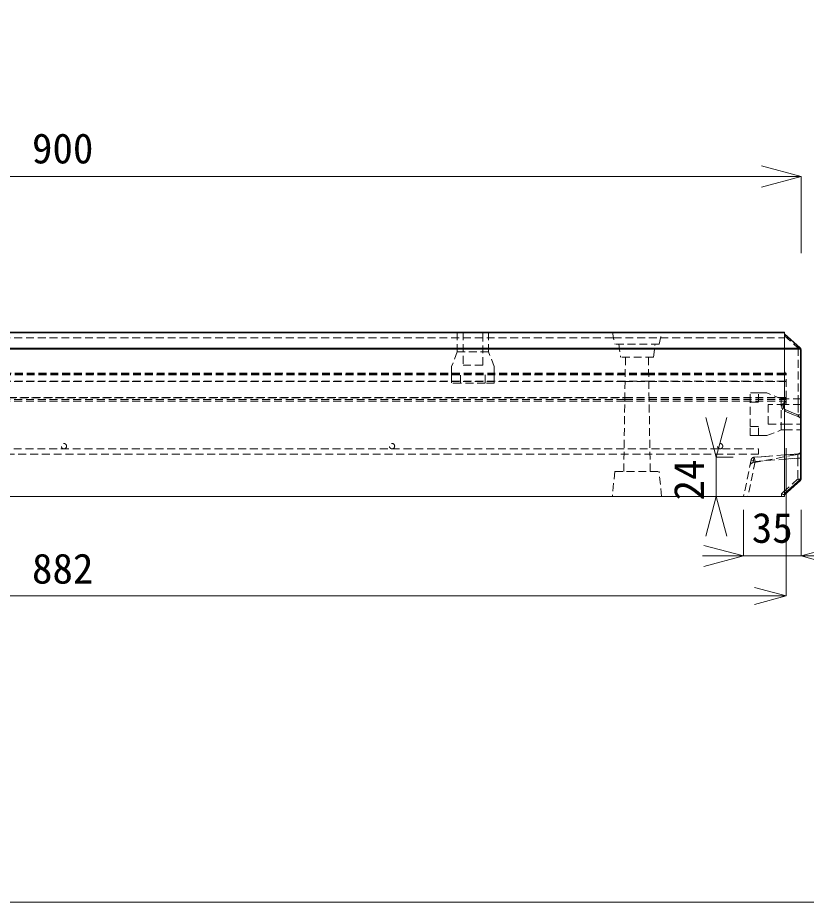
# Model space of a CAD drawing. Units: millimetres, scale not verified. Extents: x 494 to 2142, y -1316 to -164.
# Drawn here: x 1090 to 1571, y -1316 to -777 of the extents above; entities that cross this region are included whole.
import ezdxf
from ezdxf.enums import TextEntityAlignment as Align

# ---------------------------------------------------------------- set-up
doc = ezdxf.new("R2010")
doc.units = ezdxf.units.MM
doc.header["$LTSCALE"] = 4
doc.linetypes.add('DASHED1', pattern=[1.8, 1.2, -0.6])
doc.layers.add('0-0', color=7, linetype='DASHED1', lineweight=9)
doc.styles.add('ＭＳ ゴシック', font='')
doc.styles.get('ＭＳ ゴシック').set_extended_font_data('MS Gothic')

msp = doc.modelspace()

# ---------------------------------------------------------------- linework, layer by layer
at = {"layer": '0-0', "linetype": 'Continuous'}
for p, q in [((1567.297, -873.849), (1543.149, -867.378)), ((667.297, -873.849), (1567.297, -873.849)), ((1567.297, -873.849), (1543.149, -880.319)), ((1567.297, -873.849), (1567.297, -920.445)), ((677.297, -968.687), (1557.297, -968.687)), ((1557.297, -978.394), (1557.297, -968.98)), ((1557.297, -969.687), (1566.839, -978.275)), ((1566.707, -978.421), (1557.297, -969.953)), ((1557.297, -979.101), (677.297, -979.101)), ((1557.297, -978.421), (1566.707, -978.421)), ((1566.839, -979.018), (1557.297, -979.018)), ((1557.297, -1068.687), (1557.297, -979.101)), ((1566.839, -978.275), (1566.707, -978.421)), ((1566.966, -978.389), (1566.839, -978.275)), ((1566.839, -979.018), (1566.966, -979.132)), ((1566.966, -1058.242), (1566.966, -979.132)), ((1567.297, -979.132), (1566.966, -979.132)), ((1567.297, -979.132), (1567.297, -1058.242)), ((1556.989, -1011.654), (1557.297, -1011.475)), ((1515.647, -1044.84), (1509.177, -1020.692)), ((1515.647, -1044.84), (1522.118, -1020.692)), ((1558.297, -1129.298), (1558.297, -1039.334)), ((1515.647, -1044.84), (1515.647, -1068.687)), ((1515.647, -1044.84), (1526.01, -1044.84)), ((1557.297, -1066.944), (1566.966, -1058.242)), ((1557.297, -1066.944), (1566.966, -1058.242)), ((1566.966, -1058.985), (1557.297, -1067.687)), ((1566.966, -1058.985), (1557.297, -1067.687)), ((1567.297, -1058.242), (1566.966, -1058.242)), ((1567.297, -1058.242), (1566.966, -1058.242)), ((1557.297, -1068.687), (677.297, -1068.687)), ((1515.647, -1068.687), (1509.177, -1092.835)), ((1515.647, -1068.687), (1522.118, -1092.835)), ((1515.647, -1068.687), (1526.01, -1068.687)), ((1532.297, -1104.989), (1532.297, -1076.967)), ((1567.297, -1104.989), (1567.297, -1076.967)), ((1532.297, -1104.989), (1508.149, -1098.518)), ((1567.297, -1104.989), (1591.445, -1098.518)), ((1532.297, -1104.989), (1507.297, -1104.989)), ((1532.297, -1104.989), (1508.149, -1111.459)), ((1532.297, -1104.989), (1567.297, -1104.989)), ((1567.297, -1104.989), (1592.297, -1104.989)), ((1567.297, -1104.989), (1591.445, -1111.459)), ((1558.297, -1129.298), (1538.978, -1124.122)), ((676.297, -1129.298), (1558.297, -1129.298)), ((1558.297, -1129.298), (1538.978, -1134.475))]:
    msp.add_line(p, q, dxfattribs=at)
at = {"layer": '0-0'}
for p, q in [((1357.797, -968.687), (1357.797, -980.687)), ((1357.797, -968.687), (1357.797, -980.687)), ((1361.297, -968.687), (1361.297, -988.687)), ((1373.297, -988.687), (1373.297, -968.687)), ((1376.797, -980.687), (1376.797, -968.687)), ((1376.797, -980.687), (1376.797, -968.687)), ((1452.297, -968.687), (1453.797, -975.887)), ((1480.797, -975.887), (1482.297, -968.687)), ((1557.297, -970.958), (1565.462, -978.307)), ((1357.797, -980.687), (1354.297, -989.596)), ((1357.797, -980.687), (1354.297, -989.596)), ((1357.797, -980.687), (1367.297, -980.687)), ((1376.797, -980.687), (1357.797, -980.687)), ((1376.797, -980.687), (1367.297, -980.687)), ((1380.297, -989.596), (1376.797, -980.687)), ((1380.297, -989.596), (1376.797, -980.687)), ((1480.797, -975.887), (1453.797, -975.887)), ((1456.297, -975.887), (1457.297, -983.887)), ((1477.297, -983.887), (1478.297, -975.887)), ((1477.297, -983.887), (1457.297, -983.887)), ((1460.297, -983.887), (1459.223, -1053.487)), ((1475.371, -1053.487), (1474.297, -983.887)), ((1354.297, -989.596), (1354.297, -994.687)), ((1354.297, -989.596), (1354.297, -994.687)), ((1373.297, -988.687), (1361.297, -988.687)), ((1354.297, -994.687), (1354.297, -999.687)), ((1354.297, -994.687), (1354.297, -999.687)), ((1359.814, -999.687), (1359.814, -994.687)), ((1359.814, -999.687), (1359.814, -994.687)), ((1374.78, -994.687), (1374.78, -999.687)), ((1380.297, -999.687), (1380.297, -994.687)), ((1380.297, -999.687), (1380.297, -994.687)), ((1359.814, -999.687), (1354.297, -999.687)), ((1359.814, -999.687), (1354.297, -999.687)), ((1374.78, -999.687), (1359.814, -999.687)), ((1380.297, -999.687), (1374.78, -999.687)), ((1380.297, -999.687), (1374.78, -999.687)), ((1536.297, -1011.204), (1536.297, -1005.687)), ((1541.297, -1005.687), (1536.297, -1005.687)), ((1536.297, -1011.204), (1536.297, -1005.687)), ((1541.297, -1005.687), (1536.297, -1005.687)), ((1541.297, -1011.204), (1541.297, -1005.687)), ((1541.297, -1011.204), (1541.297, -1005.687)), ((1546.388, -1005.687), (1541.297, -1005.687)), ((1546.388, -1005.687), (1541.297, -1005.687)), ((1555.297, -1009.187), (1546.388, -1005.687)), ((1555.297, -1009.187), (1546.388, -1005.687)), ((1536.297, -1011.204), (1541.297, -1011.204)), ((1536.297, -1011.204), (1541.297, -1011.204)), ((1536.297, -1026.17), (1536.297, -1011.204)), ((1555.297, -1028.187), (1555.297, -1009.187)), ((1555.297, -1028.187), (1555.297, -1009.187)), ((1556.989, -1011.654), (1557.297, -1011.475)), ((1557.297, -1011.475), (1558.297, -1010.892)), ((1557.297, -1011.475), (1558.297, -1010.892)), ((1558.297, -1012.001), (1557.409, -1012.518)), ((1557.409, -1012.518), (1558.297, -1012.001)), ((1558.297, -1012.001), (1557.409, -1012.518)), ((1565.462, -1012.687), (1565.462, -1019.006)), ((1536.297, -1031.687), (1536.297, -1026.17)), ((1541.297, -1026.17), (1536.297, -1026.17)), ((1536.297, -1031.687), (1536.297, -1026.17)), ((1541.297, -1031.687), (1541.297, -1026.17)), ((1541.297, -1031.687), (1541.297, -1026.17)), ((1546.388, -1031.687), (1555.297, -1028.187)), ((1546.388, -1031.687), (1555.297, -1028.187)), ((1536.297, -1031.687), (1541.297, -1031.687)), ((1536.297, -1031.687), (1541.297, -1031.687)), ((1541.408, -1039.687), (1541.408, -1042.887)), ((1541.408, -1042.887), (691.408, -1042.887)), ((1557.297, -1043.437), (1538.691, -1044.843)), ((1557.297, -1043.438), (1538.691, -1044.84)), ((1548.079, -1044.133), (1538.691, -1044.843)), ((1539.338, -1047.398), (1538.691, -1044.843)), ((1565.446, -1042.826), (1557.297, -1043.438)), ((1557.297, -1043.438), (1565.313, -1042.836)), ((1562.746, -1043.558), (1562.396, -1043.642)), ((1562.746, -1043.558), (1565.673, -1042.998)), ((1565.446, -1042.826), (1564.51, -1042.896)), ((1565.447, -1042.826), (1565.294, -1042.837)), ((1565.295, -1042.837), (1565.447, -1042.826)), ((1565.446, -1042.826), (1565.401, -1045.437)), ((1536.879, -1046.433), (1532.297, -1068.687)), ((1536.879, -1046.433), (1532.297, -1068.687)), ((1539.338, -1047.398), (1534.954, -1068.687)), ((1536.879, -1046.433), (1536.88, -1046.429)), ((1537.057, -1045.925), (1537.08, -1045.883)), ((1537.058, -1045.925), (1537.057, -1045.925)), ((1537.105, -1045.837), (1537.144, -1045.772)), ((1539.338, -1047.398), (1537.282, -1046.536)), ((1537.776, -1048.239), (1544.239, -1047.032)), ((1539.338, -1047.398), (1565.401, -1045.437)), ((1557.297, -1046.047), (1565.401, -1045.437)), ((1453.797, -1053.487), (1452.297, -1068.687)), ((1453.797, -1053.487), (1480.797, -1053.487)), ((1482.297, -1068.687), (1480.797, -1053.487)), ((1557.297, -1065.35), (1555.402, -1067.055)), ((1555.402, -1067.055), (1555.403, -1068.687)), ((1555.402, -1067.055), (1555.403, -1068.687))]:
    msp.add_line(p, q, dxfattribs=at)
at = {"layer": '0-0', "linetype": 'Continuous'}
msp.add_lwpolyline([(494.296, -1315.956), (2142.296, -1315.956), (2142.296, -163.956), (494.296, -163.956)], close=True, dxfattribs=at)
for points in [[(1557.297, -968.687), (1557.297, -968.98), (677.297, -968.98)], [(677.297, -978.394), (1557.297, -978.394), (1557.297, -979.101)]]:
    msp.add_lwpolyline(points, dxfattribs=at)
at = {"layer": '0-0'}
for points in [[(677.297, -972.177), (1453.024, -972.177), (1481.57, -972.177), (1557.297, -972.177)], [(1567.297, -979.132), (1565.462, -978.307), (1565.462, -1009.187), (1565.462, -1012.687)], [(1380.297, -994.687), (1380.297, -989.811), (1380.297, -989.652), (1380.297, -989.596)], [(1380.297, -994.687), (1380.297, -989.742), (1380.297, -989.596)], [(1558.297, -993.687), (1557.297, -993.687), (1474.448, -993.687), (1460.146, -993.687), (677.297, -993.687), (676.297, -993.687)], [(1558.297, -993.687), (1557.297, -993.687), (1474.448, -993.687), (1460.146, -993.687), (677.297, -993.687), (676.297, -993.687)], [(1558.297, -994.187), (1557.297, -994.187), (1474.456, -994.187), (1460.138, -994.187), (677.297, -994.187), (676.297, -994.187)], [(1558.297, -994.187), (1557.297, -994.187), (1474.456, -994.187), (1460.138, -994.187), (677.297, -994.187), (676.297, -994.187)], [(1558.297, -994.687), (1557.297, -994.687), (1474.464, -994.687), (1460.13, -994.687), (677.297, -994.687), (676.297, -994.687)], [(1558.297, -994.687), (1557.297, -994.687), (1474.464, -994.687), (1460.13, -994.687), (677.297, -994.687), (676.297, -994.687)], [(1374.78, -994.687), (1374.78, -999.687), (1359.814, -999.687)], [(1558.297, -1012.001), (1558.297, -1009.187), (1558.297, -993.687)], [(1558.297, -998.419), (1557.297, -998.419), (1474.521, -998.419), (1460.073, -998.419), (677.297, -998.419), (676.297, -998.419)], [(1558.297, -998.419), (1557.297, -998.419), (1474.521, -998.419), (1460.073, -998.419), (677.297, -998.419), (676.297, -998.419)], [(676.297, -998.687), (677.297, -998.687), (1460.069, -998.687), (1474.525, -998.687), (1557.297, -998.687), (1558.297, -998.687)], [(676.297, -1008.379), (677.297, -1008.379), (681.354, -1008.379), (1459.919, -1008.379), (1474.675, -1008.379), (1553.24, -1008.379), (1557.297, -1008.379), (1558.297, -1008.379)], [(676.297, -1008.379), (677.297, -1008.379), (681.354, -1008.379), (1459.919, -1008.379), (1474.675, -1008.379), (1553.24, -1008.379), (1557.297, -1008.379), (1558.297, -1008.379)], [(676.297, -1008.647), (677.297, -1008.647), (680.672, -1008.647), (1459.915, -1008.647), (1474.679, -1008.647), (1553.922, -1008.647), (1557.297, -1008.647), (1558.297, -1008.647)], [(676.297, -1009.687), (677.297, -1009.687), (1459.899, -1009.687), (1474.695, -1009.687), (1557.297, -1009.687), (1558.297, -1009.687)], [(676.297, -1010.687), (677.297, -1010.687), (1459.883, -1010.687), (1474.711, -1010.687), (1557.297, -1010.687), (1558.297, -1010.687)], [(676.297, -1010.687), (677.297, -1010.687), (1459.883, -1010.687), (1474.711, -1010.687), (1557.297, -1010.687), (1558.297, -1010.687)], [(1541.297, -1026.17), (1536.297, -1026.17), (1536.297, -1011.204)], [(1567.297, -1012.687), (1557.297, -1012.687), (1547.297, -1012.687), (1547.297, -1024.687)], [(1567.297, -1009.187), (1557.297, -1009.187), (1555.297, -1009.187)], [(1567.297, -1009.187), (1557.297, -1009.187), (1555.297, -1009.187)], [(1566.047, -1020.308), (1561.797, -1018.531), (1557.318, -1016.657)], [(1557.621, -1015.734), (1561.797, -1017.481), (1565.441, -1019.006)], [(1547.297, -1024.687), (1557.297, -1024.687), (1567.297, -1024.687)], [(1555.297, -1028.187), (1557.297, -1028.187), (1567.297, -1028.187)], [(1555.297, -1028.187), (1557.297, -1028.187), (1567.297, -1028.187)], [(1541.297, -1031.687), (1546.173, -1031.687), (1546.332, -1031.687), (1546.388, -1031.687)], [(1541.297, -1031.687), (1546.242, -1031.687), (1546.388, -1031.687)], [(691.408, -1042.887), (691.408, -1039.687), (1541.408, -1039.687)], [(1538.691, -1044.843), (1538, -1048.197), (1564.268, -1043.293)], [(1562.746, -1043.558), (1565.467, -1043.037), (1565.673, -1042.998)], [(1536.917, -1046.279), (1536.9, -1046.341), (1536.88, -1046.431)], [(1565.401, -1045.437), (1565.401, -1058.056), (1555.402, -1067.055)], [(1565.401, -1058.056), (1565.55, -1058.076), (1565.807, -1058.11), (1566.065, -1058.146), (1566.322, -1058.182), (1566.58, -1058.221), (1566.839, -1058.262), (1566.989, -1058.287), (1566.995, -1058.289), (1567.007, -1058.29), (1567.019, -1058.292), (1567.03, -1058.294), (1567.042, -1058.295), (1567.053, -1058.296), (1567.06, -1058.296), (1567.069, -1058.296), (1567.084, -1058.295), (1567.1, -1058.294), (1567.115, -1058.292), (1567.131, -1058.291), (1567.147, -1058.289), (1567.156, -1058.288), (1567.166, -1058.287), (1567.183, -1058.286), (1567.201, -1058.285), (1567.218, -1058.283), (1567.234, -1058.28), (1567.25, -1058.275), (1567.258, -1058.271), (1567.262, -1058.269), (1567.269, -1058.265), (1567.275, -1058.26), (1567.281, -1058.255), (1567.287, -1058.25), (1567.293, -1058.245), (1567.297, -1058.242)], [(1565.401, -1058.056), (1565.497, -1058.121), (1565.663, -1058.233), (1565.83, -1058.344), (1565.998, -1058.452), (1566.168, -1058.558), (1566.34, -1058.659), (1566.441, -1058.716), (1566.49, -1058.742), (1566.574, -1058.787), (1566.659, -1058.831), (1566.745, -1058.875), (1566.83, -1058.918), (1566.916, -1058.96), (1566.966, -1058.985)], [(1557.297, -1067.687), (1557.292, -1067.687), (1557.283, -1067.687), (1557.274, -1067.686), (1557.266, -1067.686), (1557.257, -1067.686), (1557.248, -1067.686), (1557.243, -1067.686), (1557.238, -1067.686), (1557.229, -1067.686), (1557.221, -1067.686), (1557.212, -1067.687), (1557.204, -1067.687), (1557.195, -1067.686), (1557.19, -1067.686), (1557.18, -1067.686), (1557.162, -1067.684), (1557.145, -1067.682), (1557.128, -1067.679), (1557.111, -1067.676), (1557.093, -1067.672), (1557.084, -1067.67), (1556.919, -1067.632), (1556.639, -1067.553), (1556.364, -1067.459), (1556.093, -1067.355), (1555.824, -1067.242), (1555.557, -1067.124), (1555.402, -1067.055)]]:
    msp.add_lwpolyline(points, dxfattribs=at)
for centre in [(1118.008, -1038.087), (1318.008, -1038.087), (1518.008, -1038.087)]:
    msp.add_circle(centre, 1.6, dxfattribs=at)
at = {"layer": '0-0', "linetype": 'Continuous'}
for centre, start, end in [((1566.297, -979.132), 360, 48.01279), ((1566.297, -1058.242), 311.98721, 0), ((1566.297, -1058.242), 311.98721, 0)]:
    msp.add_arc(centre, 1, start, end, dxfattribs=at)
at = {"layer": '0-0'}
for centre, radius, start, end in [((1558.297, -992.687), 1, 180, 270), ((1558.398, -1014.074), 2.8, 120.22481, 246.83978), ((1558.316, -1014.074), 1.8, 124.46348, 235.53652), ((1558.316, -1014.074), 1.8, 120.22481, 124.46348), ((1558.316, -1014.074), 1.8, 120.22481, 124.46348), ((1558.316, -1014.074), 1.8, 235.53652, 247.29994), ((1558.398, -1014.074), 2.8, 246.83978, 247.29994), ((1565.275, -1022.153), 2, 359.98308, 67.29994), ((1538.144, -1050.205), 2, 94.10297, 168.36525), ((1536.766, -1048.468), 2, 75.03505, 86.97549)]:
    msp.add_arc(centre, radius, start, end, dxfattribs=at)
for centre, major_axis, ratio, start_param, end_param in [((1565.38, -978.307), (-0.669, -0.743), 0.061543, 3.1415927, 4.6570565), ((1565.38, -978.307), (-0.669, -0.743), 0.061538, 1.6261244, 3.1415927), ((1557.492, -1012.518), (-0.503, 0.864), 0.071489, 6.2831853, 7.5811272), ((1557.492, -1012.518), (-0.503, 0.864), 0.071489, 6.2831853, 7.5811272), ((1557.492, -1012.518), (-0.503, 0.864), 0.071489, 1.2979419, 1.5291713), ((1557.492, -1012.518), (-0.503, 0.864), 0.071489, 1.2979419, 1.5291713), ((1557.704, -1015.734), (-0.386, -0.923), 0.0763, 0, 1.53889), ((1565.276, -1019.006), (-2, 0.001), 0.000024, 3.1415927, 4.6296297), ((1565.276, -1018.902), (-0.779, 1.407), 0.058998, 3.0670814, 4.6059714), ((1565.276, -1019.006), (2, -0.001), 0.000024, 6.2831853, 7.7712158), ((1538.838, -1046.836), (-1.745, 0.977), 0.998806, 5.2955725, 6.2816689), ((1538.838, -1046.836), (1.959, -0.403), 0.999101, 2.3032815, 2.7818061), ((1538.838, -1046.836), (-1.745, 0.977), 0.998806, 5.9775237, 6.0125473), ((1538.838, -1046.836), (1.959, -0.403), 0.999101, 1.8472794, 2.3032815), ((1565.297, -1045.178), (2, 0), 0.129769, 4.7644898, 6.2831853), ((1565.297, -1045.178), (2, 0), 0.129769, 4.7644898, 6.2831853), ((1565.297, -1040.831), (-2, 0), 0.999997, 1.6456066, 3.1415927), ((1565.297, -1040.831), (-2, 0), 0.999997, 1.6456066, 3.1415927), ((1565.298, -1041.033), (-1.987, -0.226), 0.999997, 1.6456066, 3.0851868), ((1538.838, -1046.836), (1.959, -0.403), 0.999101, 3.1415927, 3.1870291), ((1538.838, -1046.836), (1.959, -0.403), 0.999101, 3.1105211, 3.1415927), ((1538.838, -1046.836), (-1.745, 0.977), 0.998806, 0.2300287, 0.3056616), ((1538.838, -1046.836), (1.959, -0.403), 0.999101, 2.9561865, 3.1105211), ((1538.838, -1046.836), (-1.745, 0.977), 0.998806, 0.0208761, 0.2300287), ((1538.838, -1046.836), (-1.745, 0.977), 0.998806, 0.0350893, 0.1428751), ((1538.838, -1046.836), (1.959, -0.403), 0.999101, 2.7818061, 2.9561865), ((1538.838, -1046.836), (-1.745, 0.977), 0.998806, 0.0144044, 0.0350893), ((1538.838, -1046.836), (-1.745, 0.977), 0.998806, 6.2816689, 6.3040614), ((1538.838, -1046.836), (-1.745, 0.977), 0.998806, 6.2669263, 6.2975897), ((1538.838, -1046.836), (-1.745, 0.977), 0.998806, 6.2427567, 6.2669263), ((1538.838, -1046.836), (-1.745, 0.977), 0.998806, 6.0125473, 6.2427567), ((1566.294, -1058.244), (-0.669, 0.743), 0.994322, 3.1415927, 3.9720961), ((1566.294, -1058.244), (-0.669, 0.743), 0.994322, 3.6003446, 3.9852409)]:
    msp.add_ellipse(centre, major_axis=major_axis, ratio=ratio, start_param=start_param, end_param=end_param, dxfattribs=at)
at = {"layer": '0-0', "linetype": 'Continuous'}
for centre, major_axis, ratio, start_param, end_param in [((1566.17, -979.018), (0, 1), 0.668965, 4.712389, 5.3515845), ((1566.17, -979.018), (0.669, 0.743), 0.556022, 5.1763723, 6.2831853), ((1566.297, -979.132), (-0.669, -0.743), 0.556022, 2.0347796, 3.1415927), ((1566.297, -1058.242), (0.669, -0.743), 0.556022, 6.2695629, 6.2755788), ((1566.297, -1058.242), (0.669, -0.743), 0.556022, 6.2831853, 7.3899983), ((1566.297, -1058.242), (0.669, -0.743), 0.556022, 6.2831853, 7.3899983)]:
    msp.add_ellipse(centre, major_axis=major_axis, ratio=ratio, start_param=start_param, end_param=end_param, dxfattribs=at)

# ---------------------------------------------------------------- texts
at = {"layer": '0-0', "style": 'ＭＳ ゴシック'}
for s, p in [('900', (1098.547, -871.349)), ('35', (1537.297, -1102.489)), ('882', (1098.547, -1127.298))]:
    msp.add_text(s, height=18.33, dxfattribs=at).set_placement(p, align=Align.BOTTOM_LEFT)
msp.add_text('24', height=18.33, rotation=90, dxfattribs=at).set_placement((1513.639, -1071.155), align=Align.BOTTOM_LEFT)

doc.saveas('drawing.dxf')
